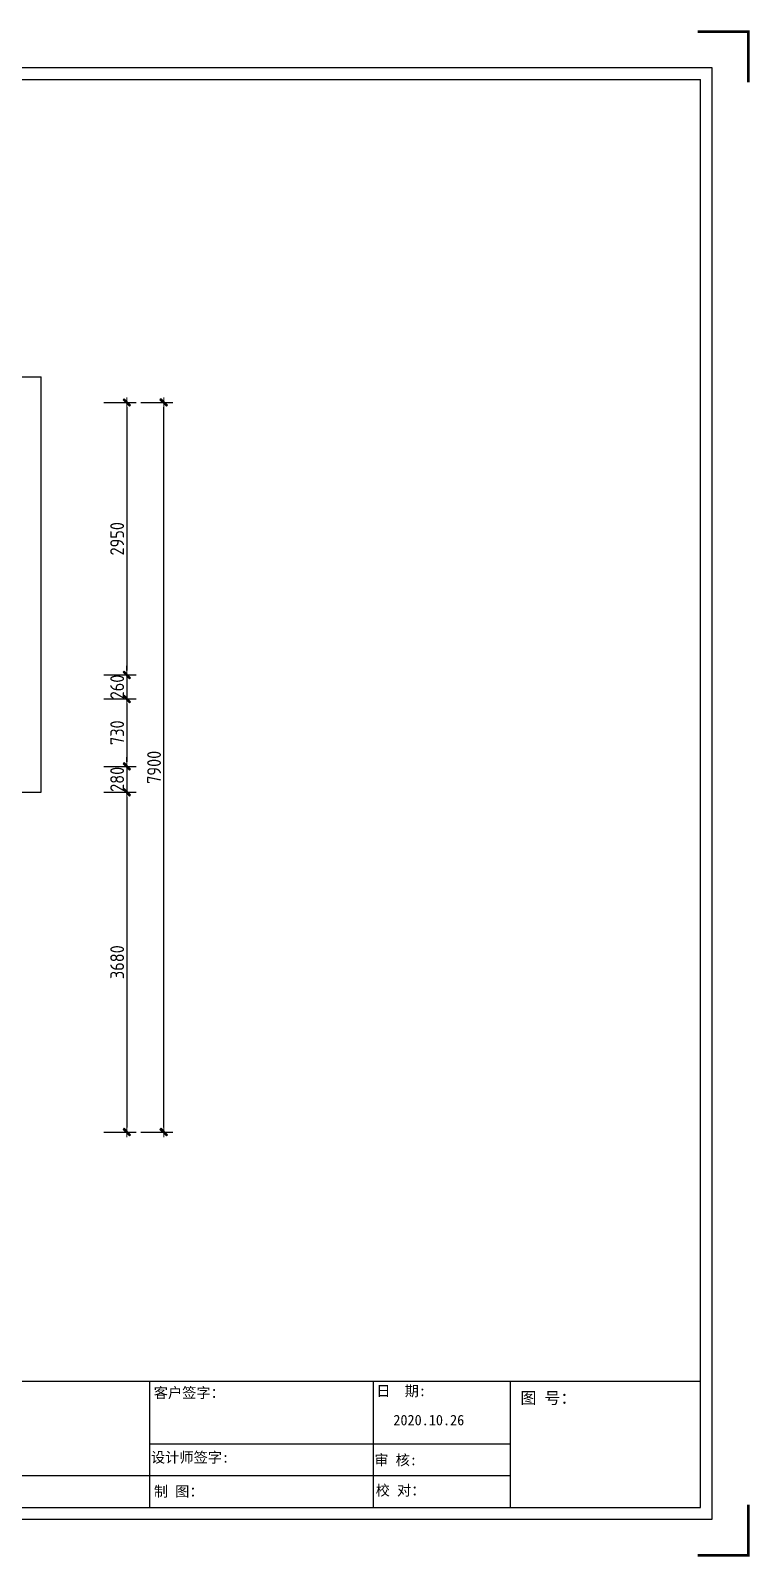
# Model space of a CAD drawing. Header units: millimetres. Extents: x -58733 to 427521, y -235734 to 553534.
# Drawn here: x 64947 to 72734, y 485658 to 502181 of the extents above; entities that cross this region are included whole.
import ezdxf

# ---------------------------------------------------------------- set-up
doc = ezdxf.new("R2010")
doc.units = ezdxf.units.MM
doc.layers.add('图框', color=251, linetype='Continuous')
doc.layers.add('目录文字', color=8, linetype='Continuous')
doc.layers.add('墙体', color=7, linetype='Continuous', lineweight=30)
doc.styles.add('CCD_DIM', font='ARCHS.SHX')
doc.styles.add('宋体', font='simsun.ttc', dxfattribs={"height": 120})
doc.dimstyles.new('海龍1：50', dxfattribs={"dimscale": 50, "dimtxt": 3, "dimasz": 1, "dimexe": 2, "dimexo": 2, "dimgap": 0.6, "dimtad": 1, "dimdec": 0, "dimrnd": 5, "dimdsep": 46, "dimtxsty": 'CCD_DIM', "dimblk": 'WS-cj', "dimcen": 1, "dimclrd": 242, "dimclre": 242, "dimclrt": 2, "dimadec": 0, "dimazin": 2, "dimtfac": 1, "dimtdec": 0, "dimtix": 1, "dimtmove": 2, "dimatfit": 3, "dimldrblk": 'CCD_Leader_Arrow', "dimfxl": 5, "dimfxlon": 1, "dimtolj": 1, "dimarcsym": 0})

# ---------------------------------------------------------------- blocks, each defined once
blk = doc.blocks.new('WS-cj')
blk.add_hatch(color=1).paths.add_polyline_path([(0.59, 0.82), (-0.82, -0.59), (-0.59, -0.82), (0.82, 0.59)])
at = {"color": 1, "linetype": 'ByBlock', "lineweight": 0}
for p, q in [((-1.1, 0), (0, 0)), ((0, 0), (1.1, 0))]:
    blk.add_line(p, q, dxfattribs=at)
at = {"color": 1}
blk.add_lwpolyline([(0.59, 0.82), (-0.82, -0.59), (-0.59, -0.82), (0.82, 0.59)], close=True, dxfattribs=at)
blk = doc.blocks.new('*D585')
at = {"color": 242, "lineweight": -2}
for p, q in [((65740, 498153), (66090, 498153)), ((65990, 498103), (65990, 495253)), ((65740, 495203), (66090, 495203))]:
    blk.add_line(p, q, dxfattribs=at)
at = {"layer": 'Defpoints', "color": 0}
for p in [(65590, 498153), (65590, 495203), (65990, 495203)]:
    blk.add_point(p, dxfattribs=at)
at = {"color": 242, "lineweight": -2, "xscale": 50, "yscale": 50, "zscale": 50}
for p, rotation in [((65990, 498153), 90), ((65990, 495203), 270)]:
    blk.add_blockref('WS-cj', p, dxfattribs=dict(at, rotation=rotation))
at = {"color": 2, "insert": (65885, 496678), "char_height": 150, "attachment_point": 5, "rotation": 90, "style": 'CCD_DIM'}
blk.add_mtext('\\A1;2950', dxfattribs=at)
blk = doc.blocks.new('CCD_Leader_Arrow')
at = {"color": 1, "linetype": 'ByBlock'}
blk.add_line((0, 0), (-1, 0), dxfattribs=at)
for points in [[(-0.86, 0.67), (-0.6, 0.85), (-0.24, 0), (0, 0)], [(-0.86, -0.67), (-0.6, -0.85), (-0.24, 0), (0, 0)]]:
    blk.add_solid(points, dxfattribs=at)
blk = doc.blocks.new('*D586')
at = {"color": 242, "lineweight": -2}
for p, q in [((65990, 495253), (65990, 495303)), ((65740, 495203), (66090, 495203)), ((65990, 495203), (65990, 494943)), ((65740, 494943), (66090, 494943)), ((65990, 494893), (65990, 494843))]:
    blk.add_line(p, q, dxfattribs=at)
at = {"layer": 'Defpoints', "color": 0}
for p in [(65590, 495203), (65590, 494943), (65990, 494943)]:
    blk.add_point(p, dxfattribs=at)
at = {"color": 242, "lineweight": -2, "xscale": 50, "yscale": 50, "zscale": 50}
for p, rotation in [((65990, 495203), 270), ((65990, 494943), 90)]:
    blk.add_blockref('WS-cj', p, dxfattribs=dict(at, rotation=rotation))
at = {"color": 2, "insert": (65885, 495073), "char_height": 150, "attachment_point": 5, "rotation": 90, "style": 'CCD_DIM'}
blk.add_mtext('\\A1;260', dxfattribs=at)
blk = doc.blocks.new('*D587')
at = {"color": 242, "lineweight": -2}
for p, q in [((65740, 494943), (66090, 494943)), ((65990, 494893), (65990, 494263)), ((65740, 494213), (66090, 494213))]:
    blk.add_line(p, q, dxfattribs=at)
at = {"layer": 'Defpoints', "color": 0}
for p in [(65590, 494943), (65590, 494213), (65990, 494213)]:
    blk.add_point(p, dxfattribs=at)
at = {"color": 242, "lineweight": -2, "xscale": 50, "yscale": 50, "zscale": 50}
for p, rotation in [((65990, 494943), 90), ((65990, 494213), 270)]:
    blk.add_blockref('WS-cj', p, dxfattribs=dict(at, rotation=rotation))
at = {"color": 2, "insert": (65885, 494578), "char_height": 150, "attachment_point": 5, "rotation": 90, "style": 'CCD_DIM'}
blk.add_mtext('\\A1;730', dxfattribs=at)
blk = doc.blocks.new('*D588')
at = {"color": 242, "lineweight": -2}
for p, q in [((65990, 494263), (65990, 494313)), ((65740, 494213), (66090, 494213)), ((65990, 494213), (65990, 493933)), ((65740, 493933), (66090, 493933)), ((65990, 493883), (65990, 493833))]:
    blk.add_line(p, q, dxfattribs=at)
at = {"layer": 'Defpoints', "color": 0}
for p in [(65590, 494213), (65590, 493933), (65990, 493933)]:
    blk.add_point(p, dxfattribs=at)
at = {"color": 242, "lineweight": -2, "xscale": 50, "yscale": 50, "zscale": 50}
for p, rotation in [((65990, 494213), 270), ((65990, 493933), 90)]:
    blk.add_blockref('WS-cj', p, dxfattribs=dict(at, rotation=rotation))
at = {"color": 2, "insert": (65885, 494073), "char_height": 150, "attachment_point": 5, "rotation": 90, "style": 'CCD_DIM'}
blk.add_mtext('\\A1;280', dxfattribs=at)
blk = doc.blocks.new('*D589')
at = {"color": 242, "lineweight": -2}
for p, q in [((65740, 493933), (66090, 493933)), ((65990, 493883), (65990, 490303)), ((65740, 490253), (66090, 490253))]:
    blk.add_line(p, q, dxfattribs=at)
at = {"layer": 'Defpoints', "color": 0}
for p in [(65590, 493933), (65590, 490253), (65990, 490253)]:
    blk.add_point(p, dxfattribs=at)
at = {"color": 242, "lineweight": -2, "xscale": 50, "yscale": 50, "zscale": 50}
for p, rotation in [((65990, 493933), 90), ((65990, 490253), 270)]:
    blk.add_blockref('WS-cj', p, dxfattribs=dict(at, rotation=rotation))
at = {"color": 2, "insert": (65885, 492093), "char_height": 150, "attachment_point": 5, "rotation": 90, "style": 'CCD_DIM'}
blk.add_mtext('\\A1;3680', dxfattribs=at)
blk = doc.blocks.new('*D590')
at = {"color": 242, "lineweight": -2}
for p, q in [((66140, 498153), (66490, 498153)), ((66390, 490303), (66390, 498103)), ((66140, 490253), (66490, 490253))]:
    blk.add_line(p, q, dxfattribs=at)
at = {"layer": 'Defpoints', "color": 0}
for p in [(65590, 498153), (66390, 498153), (65590, 490253)]:
    blk.add_point(p, dxfattribs=at)
at = {"color": 242, "lineweight": -2, "xscale": 50, "yscale": 50, "zscale": 50}
for p, rotation in [((66390, 498153), 90), ((66390, 490253), 270)]:
    blk.add_blockref('WS-cj', p, dxfattribs=dict(at, rotation=rotation))
at = {"color": 2, "insert": (66285, 494203), "char_height": 150, "attachment_point": 5, "rotation": 90, "style": 'CCD_DIM'}
blk.add_mtext('\\A1;7900', dxfattribs=at)
blk = doc.blocks.new('图框1比60')
at = {"layer": '图框', "color": 121}
for p, q in [((186038, 61389), (161670, 61389)), ((186038, 44157), (186038, 61389)), ((161670, 44157), (186038, 44157))]:
    blk.add_line(p, q, dxfattribs=at)
at = {"layer": '图框', "color": 8}
for p, q in [((161809, 61249), (185898, 61249)), ((185898, 44297), (185898, 61249)), ((185898, 45797), (185898, 61249)), ((161809, 45797), (185898, 45797)), ((161809, 45797), (185898, 45797)), ((179360, 44297), (179360, 45797)), ((182010, 45797), (182010, 44297)), ((183644, 44297), (183644, 45797)), ((182010, 45047), (179360, 45047)), ((183644, 45047), (182010, 45047)), ((179360, 44672), (176692, 44672)), ((182010, 44672), (179360, 44672)), ((183644, 44672), (182010, 44672)), ((161809, 44297), (185898, 44297))]:
    blk.add_line(p, q, dxfattribs=at)
at = {"layer": '图框', "color": 121, "const_width": 28.3}
for points in [[(185866, 61818), (186467, 61818), (186467, 61217)], [(185866, 43728), (186467, 43728), (186467, 44329)]]:
    blk.add_lwpolyline(points, dxfattribs=at)
at = {"layer": '目录文字', "color": 8, "style": '宋体', "width": 0.999898}
for s, height, p in [('客户签字：', 123.8, (179405, 45596)), ('日  期:', 123.8, (182048, 45618)), ('图 号：', 139.1, (183761, 45526)), ('2020.10.26', 123.8, (182251, 45272)), ('设计师签字:', 123.8, (179372, 44829)), ('审 核:', 123.8, (182025, 44798)), ('校 对：', 123.8, (182041, 44438)), ('制 图：', 123.8, (179407, 44425))]:
    blk.add_text(s, height=height, dxfattribs=at).set_placement(p)

msp = doc.modelspace()

# ---------------------------------------------------------------- linework, layer by layer
for p, q in [((63911.3, 498433), (65061.3, 498433)), ((65061.3, 493933), (65061.3, 498433)), ((60951.3, 493933), (65061.3, 493933))]:
    msp.add_line(p, q)

# ---------------------------------------------------------------- block references
at = {"layer": '墙体', "color": 0, "xscale": 0.9120113186390109, "yscale": 0.9120113186390109, "zscale": 0.9120113186390109}
msp.add_blockref('图框1比60', (-97338.2, 445790), dxfattribs=at)

# ---------------------------------------------------------------- dimensions: what is measured, and where the dimension line sits
for base, p1, p2, picture, middle in [((65990, 495203), (65590, 498153), (65590, 495203), '*D585', (65885, 496678)), ((66390, 498153), (65590, 490253), (65590, 498153), '*D590', (66285, 494203)), ((65990, 494943), (65590, 495203), (65590, 494943), '*D586', (65885, 495073)), ((65990, 494213), (65590, 494943), (65590, 494213), '*D587', (65885, 494578)), ((65990, 493933), (65590, 494213), (65590, 493933), '*D588', (65885, 494073)), ((65990, 490253), (65590, 493933), (65590, 490253), '*D589', (65885, 492093))]:
    dim = msp.add_linear_dim(base=base, p1=p1, p2=p2, angle=90, dimstyle='海龍1：50')
    dim.commit()
    dim.dimension.update_dxf_attribs({"geometry": picture, "text_midpoint": middle})

doc.saveas('drawing.dxf')
